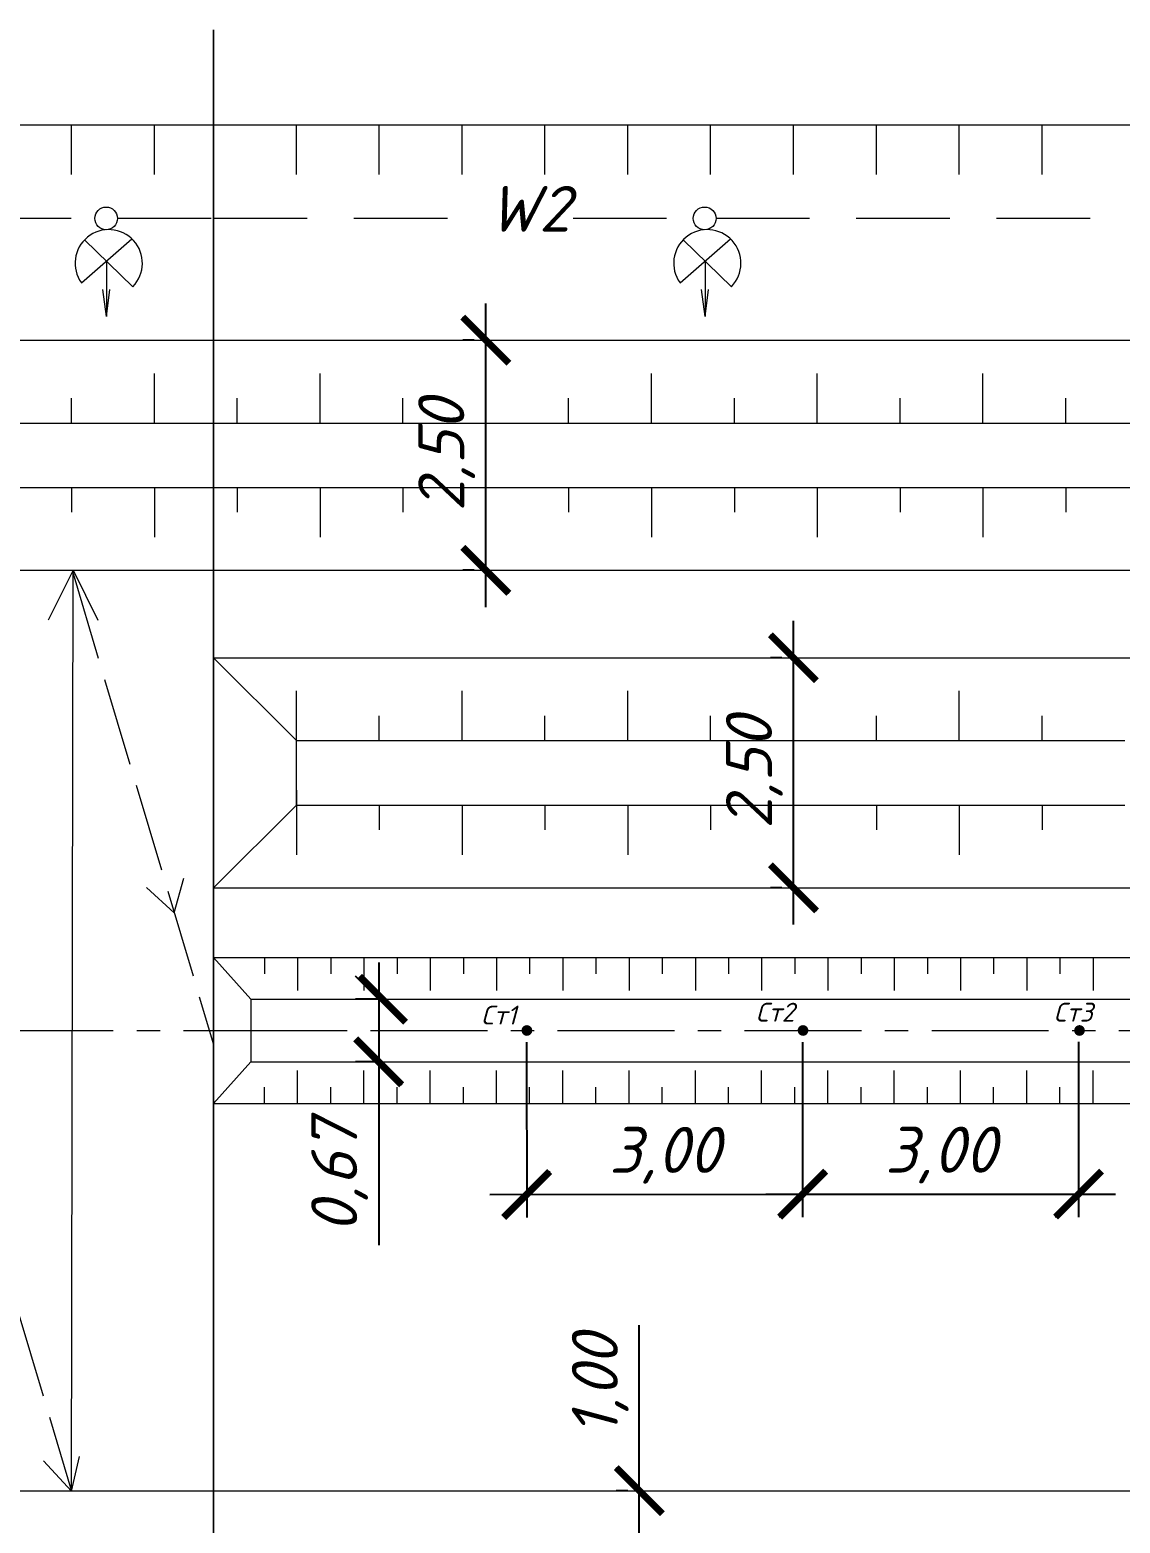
# Model space of a CAD drawing. Header units: millimetres. Extents: x 27137 to 30937, y -4667 to -569.
# Drawn here: x 29548.5 to 29607.7, y -2856.5 to -2775.4 of the extents above; entities that cross this region are included whole.
import ezdxf

# ---------------------------------------------------------------- set-up
doc = ezdxf.new("R2010")
doc.units = ezdxf.units.MM
doc.header["$LTSCALE"] = 0.4
for name, pattern in [('ACAD_ISO02W100', [15, 12, -3]), ('осевая', [50.8, 31.75, -6.35, 6.35, -6.35]), ('штриховаяX2', [38.1, 25.4, -12.7])]:
    doc.linetypes.add(name, pattern=pattern)
doc.layers.add('здания', color=7, linetype='Continuous', lineweight=40)
doc.styles.add('Isocpeur', font='isocpeui.ttf', dxfattribs={"height": 2.5})
doc.styles.get("Standard").update_dxf_attribs({"font": 'isocpeui.ttf', "height": 2.5})
doc.dimstyles.new('06', dxfattribs={"dimtxt": 2.5, "dimasz": 2.5, "dimexe": 1.25, "dimexo": 0.625, "dimtad": 1, "dimdec": 0, "dimlfac": 200, "dimtxsty": 'Standard', "dimblk": 'OBLIQUE', "dimcen": 2.5, "dimdle": 2, "dimadec": 0, "dimazin": 0, "dimtfac": 1, "dimtdec": 0, "dimtmove": 0, "dimatfit": 3, "dimldrblk": 'OBLIQUE', "dimfxl": 1, "dimarcsym": 0})

# ---------------------------------------------------------------- blocks, each defined once
blk = doc.blocks.new('_Oblique')
at = {"color": 0, "linetype": 'ByBlock', "lineweight": -2}
blk.add_line((-0.5, -0.5), (0.5, 0.5), dxfattribs=at)
blk = doc.blocks.new('*D516')
at = {"color": 0, "lineweight": -2, "transparency": 16777216}
for p, q in [((29573.225, -2806.728), (29573.225, -2790.228)), ((29572.6, -2792.228), (29571.975, -2792.228)), ((29572.6, -2804.728), (29571.975, -2804.728))]:
    blk.add_line(p, q, dxfattribs=at)
at = {"layer": 'Defpoints', "color": 0, "transparency": 16777216}
for p in [(29573.225, -2792.228), (29573.225, -2792.228), (29573.225, -2804.728)]:
    blk.add_point(p, dxfattribs=at)
at = {"color": 0, "lineweight": -2, "transparency": 16777216, "xscale": 2.5, "yscale": 2.5, "zscale": 2.5}
for p, rotation in [((29573.225, -2792.228), 90), ((29573.225, -2804.728), 270)]:
    blk.add_blockref('_Oblique', p, dxfattribs=dict(at, rotation=rotation))
at = {"color": 0, "lineweight": 15, "transparency": 16777216, "insert": (29571.1, -2798.478), "char_height": 2.5, "attachment_point": 5, "rotation": 90, "style": 'Isocpeur'}
blk.add_mtext('2,50', dxfattribs=at)
blk = doc.blocks.new('*D554')
at = {"color": 0, "lineweight": -2, "transparency": 16777216}
for p, q in [((29575.442, -2830.364), (29575.449, -2839.885)), ((29590.428, -2830.353), (29590.435, -2839.874)), ((29573.448, -2838.636), (29592.434, -2838.622))]:
    blk.add_line(p, q, dxfattribs=at)
at = {"layer": 'Defpoints', "color": 0, "transparency": 16777216}
for p in [(29575.442, -2829.739), (29590.428, -2829.728), (29590.434, -2838.624)]:
    blk.add_point(p, dxfattribs=at)
at = {"color": 0, "lineweight": -2, "transparency": 16777216, "xscale": 2.5, "yscale": 2.5, "zscale": 2.5}
for p, rotation in [((29575.448, -2838.635), 180.0424897581809), ((29590.434, -2838.624), 0.04248975818089688)]:
    blk.add_blockref('_Oblique', p, dxfattribs=dict(at, rotation=rotation))
at = {"color": 0, "lineweight": 15, "transparency": 16777216, "insert": (29582.938, -2834.421), "char_height": 2.5, "attachment_point": 5, "rotation": 0.04249, "style": 'Isocpeur'}
blk.add_mtext('\\P3,00', dxfattribs=at)
blk = doc.blocks.new('*D517')
at = {"color": 0, "lineweight": -2, "transparency": 16777216}
for p, q in [((29590.428, -2830.353), (29590.435, -2839.874)), ((29605.414, -2830.342), (29605.421, -2839.862)), ((29588.434, -2838.625), (29607.42, -2838.611))]:
    blk.add_line(p, q, dxfattribs=at)
at = {"layer": 'Defpoints', "color": 0, "transparency": 16777216}
for p in [(29590.428, -2829.728), (29605.413, -2829.717), (29605.42, -2838.612)]:
    blk.add_point(p, dxfattribs=at)
at = {"color": 0, "lineweight": -2, "transparency": 16777216, "xscale": 2.5, "yscale": 2.5, "zscale": 2.5}
for p, rotation in [((29590.434, -2838.624), 180.0424897581809), ((29605.42, -2838.612), 0.04248975818089688)]:
    blk.add_blockref('_Oblique', p, dxfattribs=dict(at, rotation=rotation))
at = {"color": 0, "lineweight": 15, "transparency": 16777216, "insert": (29597.924, -2834.41), "char_height": 2.5, "attachment_point": 5, "rotation": 0.04249, "style": 'Isocpeur'}
blk.add_mtext('\\P3,00', dxfattribs=at)
blk = doc.blocks.new('*D527')
at = {"color": 0, "lineweight": -2, "transparency": 16777216}
for p, q in [((29589.938, -2823.978), (29589.938, -2807.478)), ((29589.313, -2809.478), (29588.688, -2809.478)), ((29589.313, -2821.978), (29588.688, -2821.978))]:
    blk.add_line(p, q, dxfattribs=at)
at = {"layer": 'Defpoints', "color": 0, "transparency": 16777216}
for p in [(29589.938, -2809.478), (29589.938, -2809.478), (29589.938, -2821.978)]:
    blk.add_point(p, dxfattribs=at)
at = {"color": 0, "lineweight": -2, "transparency": 16777216, "xscale": 2.5, "yscale": 2.5, "zscale": 2.5}
for p, rotation in [((29589.938, -2809.478), 90), ((29589.938, -2821.978), 270)]:
    blk.add_blockref('_Oblique', p, dxfattribs=dict(at, rotation=rotation))
at = {"color": 0, "lineweight": 15, "transparency": 16777216, "insert": (29587.813, -2815.728), "char_height": 2.5, "attachment_point": 5, "rotation": 90, "style": 'Isocpeur'}
blk.add_mtext('2,50', dxfattribs=at)
blk = doc.blocks.new('*D570')
at = {"color": 0, "lineweight": -2, "transparency": 16777216}
for p, q in [((29581.565, -2854.728), (29581.565, -2845.743)), ((29580.94, -2854.728), (29580.315, -2854.728)), ((29581.565, -2861.728), (29581.565, -2854.728)), ((29580.94, -2859.728), (29580.315, -2859.728))]:
    blk.add_line(p, q, dxfattribs=at)
at = {"layer": 'Defpoints', "color": 0, "transparency": 16777216}
for p in [(29581.565, -2854.728), (29581.565, -2854.728), (29581.565, -2859.728)]:
    blk.add_point(p, dxfattribs=at)
at = {"color": 0, "lineweight": -2, "transparency": 16777216, "xscale": 2.5, "yscale": 2.5, "zscale": 2.5}
for p, rotation in [((29581.565, -2854.728), 90), ((29581.565, -2859.728), 270)]:
    blk.add_blockref('_Oblique', p, dxfattribs=dict(at, rotation=rotation))
at = {"color": 0, "lineweight": 15, "transparency": 16777216, "insert": (29579.44, -2848.985), "char_height": 2.5, "attachment_point": 5, "rotation": 90, "style": 'Isocpeur'}
blk.add_mtext('1,00', dxfattribs=at)
blk = doc.blocks.new('*D571')
at = {"color": 0, "lineweight": -2, "transparency": 16777216}
for p, q in [((29567.408, -2826.028), (29567.408, -2831.428)), ((29567.617, -2828.028), (29566.158, -2828.028)), ((29567.617, -2831.428), (29566.158, -2831.428)), ((29567.408, -2831.428), (29567.408, -2841.394))]:
    blk.add_line(p, q, dxfattribs=at)
at = {"layer": 'Defpoints', "color": 0, "transparency": 16777216}
for p in [(29568.242, -2828.028), (29567.408, -2831.428), (29568.242, -2831.428)]:
    blk.add_point(p, dxfattribs=at)
at = {"color": 0, "lineweight": -2, "transparency": 16777216, "xscale": 2.5, "yscale": 2.5, "zscale": 2.5}
for p, rotation in [((29567.408, -2828.028), 90), ((29567.408, -2831.428), 270)]:
    blk.add_blockref('_Oblique', p, dxfattribs=dict(at, rotation=rotation))
at = {"color": 0, "lineweight": 15, "transparency": 16777216, "insert": (29565.283, -2837.661), "char_height": 2.5, "attachment_point": 5, "rotation": 90, "style": 'Isocpeur'}
blk.add_mtext('0,67', dxfattribs=at)
blk = doc.blocks.new('_ArchTick')
at = {"color": 0, "linetype": 'ByBlock', "const_width": 0.15}
blk.add_lwpolyline([(-0.5, -0.5), (0.5, 0.5)], dxfattribs=at)

msp = doc.modelspace()

# ---------------------------------------------------------------- hatches: boundary and pattern name
at = {"lineweight": 15}
h = msp.add_hatch(color=256, dxfattribs=at)
h.dxf.hatch_style = 1
h.paths.add_polyline_path([(29575.7497, -2829.7279), (29575.458, -2829.7279), (29575.1664, -2829.7279, 1)])
h.paths.add_polyline_path([(29575.458, -2829.4363, 0.4142136), (29575.1664, -2829.7279), (29575.458, -2829.7279)])
h = msp.add_hatch(color=256, dxfattribs=at)
h.dxf.hatch_style = 1
h.paths.add_polyline_path([(29575.458, -2829.4363), (29575.458, -2829.7279), (29575.7497, -2829.7279, 0.4142136)])
h = msp.add_hatch(color=256, dxfattribs=at)
h.dxf.hatch_style = 1
h.paths.add_polyline_path([(29590.7468, -2829.7279), (29590.4552, -2829.7279), (29590.1635, -2829.7279, 1)])
h.paths.add_polyline_path([(29590.4552, -2829.4363, 0.4142136), (29590.1635, -2829.7279), (29590.4552, -2829.7279)])
h = msp.add_hatch(color=256, dxfattribs=at)
h.dxf.hatch_style = 1
h.paths.add_polyline_path([(29590.4552, -2829.4363), (29590.4552, -2829.7279), (29590.7468, -2829.7279, 0.4142136)])
h = msp.add_hatch(color=256, dxfattribs=at)
h.dxf.hatch_style = 1
h.paths.add_polyline_path([(29605.7641, -2829.7279), (29605.4724, -2829.7279), (29605.1807, -2829.7279, 1)])
h.paths.add_polyline_path([(29605.4724, -2829.4363, 0.4142136), (29605.1807, -2829.7279), (29605.4724, -2829.7279)])
h = msp.add_hatch(color=256, dxfattribs=at)
h.dxf.hatch_style = 1
h.paths.add_polyline_path([(29605.4724, -2829.4363), (29605.4724, -2829.7279), (29605.7641, -2829.7279, 0.4142136)])

# ---------------------------------------------------------------- linework, layer by layer
for p, q in [((29558.4382, -2778.0688), (29558.4382, -2775.3688)), ((29558.4382, -2778.0688), (29558.4382, -2775.3688)), ((29558.4382, -2865.3372), (29558.4382, -2779.8832)), ((29558.4382, -2865.3372), (29558.4382, -2779.8832)), ((29558.4382, -2865.3372), (29558.4382, -2779.8832)), ((29558.4382, -2865.3372), (29558.4382, -2779.8832)), ((29424.7253, -2780.5321), (29959.5769, -2780.5321)), ((29550.7253, -2783.2321), (29550.7253, -2780.5321)), ((29550.7253, -2783.2321), (29550.7253, -2780.5321)), ((29555.2253, -2783.2321), (29555.2253, -2780.5321)), ((29562.9382, -2783.2321), (29562.9382, -2780.5321)), ((29567.4382, -2783.2321), (29567.4382, -2780.5321)), ((29571.9382, -2783.2321), (29571.9382, -2780.5321)), ((29576.4382, -2783.2321), (29576.4382, -2780.5321)), ((29580.9382, -2783.2321), (29580.9382, -2780.5321)), ((29585.4382, -2783.2321), (29585.4382, -2780.5321)), ((29589.9382, -2783.2321), (29589.9382, -2780.5321)), ((29594.4382, -2783.2321), (29594.4382, -2780.5321)), ((29594.4382, -2783.2321), (29594.4382, -2780.5321)), ((29594.4382, -2783.2321), (29594.4382, -2780.5321)), ((29598.9382, -2783.2321), (29598.9382, -2780.5321)), ((29598.9382, -2783.2321), (29598.9382, -2780.5321)), ((29603.4382, -2783.2321), (29603.4382, -2780.5321)), ((29555.2253, -2796.7279), (29555.2253, -2794.0279)), ((29555.2253, -2796.7279), (29555.2253, -2794.0279)), ((29564.2253, -2796.7279), (29564.2253, -2794.0279)), ((29564.2253, -2796.7279), (29564.2253, -2794.0279)), ((29564.2253, -2796.7279), (29564.2253, -2794.0279)), ((29573.2253, -2796.7279), (29573.2253, -2794.0279)), ((29573.2253, -2796.7279), (29573.2253, -2794.0279)), ((29582.2253, -2796.7279), (29582.2253, -2794.0279)), ((29582.2253, -2796.7279), (29582.2253, -2794.0279)), ((29582.2253, -2796.7279), (29582.2253, -2794.0279)), ((29591.2253, -2796.7279), (29591.2253, -2794.0279)), ((29591.2253, -2796.7279), (29591.2253, -2794.0279)), ((29600.2253, -2796.7279), (29600.2253, -2794.0279)), ((29600.2253, -2796.7279), (29600.2253, -2794.0279)), ((29600.2253, -2796.7279), (29600.2253, -2794.0279)), ((29550.7253, -2796.7279), (29550.7253, -2795.3779)), ((29559.7253, -2796.7279), (29559.7253, -2795.3779)), ((29568.7253, -2796.7279), (29568.7253, -2795.3779)), ((29577.7253, -2796.7279), (29577.7253, -2795.3779)), ((29586.7253, -2796.7279), (29586.7253, -2795.3779)), ((29595.7253, -2796.7279), (29595.7253, -2795.3779)), ((29604.7253, -2796.7279), (29604.7253, -2795.3779)), ((29550.7253, -2800.2279), (29550.7253, -2801.5779)), ((29555.2253, -2800.2279), (29555.2253, -2802.9279)), ((29555.2253, -2800.2279), (29555.2253, -2802.9279)), ((29555.2253, -2800.2279), (29555.2253, -2802.9279)), ((29555.2253, -2800.2279), (29555.2253, -2802.9279)), ((29559.7253, -2800.2279), (29559.7253, -2801.5779)), ((29564.2253, -2800.2279), (29564.2253, -2802.9279)), ((29564.2253, -2800.2279), (29564.2253, -2802.9279)), ((29564.2253, -2800.2279), (29564.2253, -2802.9279)), ((29568.7253, -2800.2279), (29568.7253, -2801.5779)), ((29573.2253, -2800.2279), (29573.2253, -2802.9279)), ((29573.2253, -2800.2279), (29573.2253, -2802.9279)), ((29573.2253, -2800.2279), (29573.2253, -2802.9279)), ((29573.2253, -2800.2279), (29573.2253, -2802.9279)), ((29577.7253, -2800.2279), (29577.7253, -2801.5779)), ((29582.2253, -2800.2279), (29582.2253, -2802.9279)), ((29582.2253, -2800.2279), (29582.2253, -2802.9279)), ((29582.2253, -2800.2279), (29582.2253, -2802.9279)), ((29586.7253, -2800.2279), (29586.7253, -2801.5779)), ((29591.2253, -2800.2279), (29591.2253, -2802.9279)), ((29591.2253, -2800.2279), (29591.2253, -2802.9279)), ((29591.2253, -2800.2279), (29591.2253, -2802.9279)), ((29591.2253, -2800.2279), (29591.2253, -2802.9279)), ((29595.7253, -2800.2279), (29595.7253, -2801.5779)), ((29600.2253, -2800.2279), (29600.2253, -2802.9279)), ((29600.2253, -2800.2279), (29600.2253, -2802.9279)), ((29600.2253, -2800.2279), (29600.2253, -2802.9279)), ((29604.7253, -2800.2279), (29604.7253, -2801.5779)), ((29550.81, -2804.7279), (29549.46, -2807.4279)), ((29550.81, -2804.7279), (29552.16, -2807.4279)), ((29558.4382, -2809.4779), (29562.9382, -2813.9779)), ((29562.9382, -2813.9779), (29562.9382, -2811.2779)), ((29562.9382, -2813.9779), (29562.9382, -2811.2779)), ((29562.9382, -2813.9779), (29562.9382, -2811.2779)), ((29562.9382, -2813.9779), (29562.9382, -2811.2779)), ((29571.9382, -2813.9779), (29571.9382, -2811.2779)), ((29571.9382, -2813.9779), (29571.9382, -2811.2779)), ((29580.9382, -2813.9779), (29580.9382, -2811.2779)), ((29580.9382, -2813.9779), (29580.9382, -2811.2779)), ((29580.9382, -2813.9779), (29580.9382, -2811.2779)), ((29589.9382, -2813.9779), (29589.9382, -2811.2779)), ((29589.9382, -2813.9779), (29589.9382, -2811.2779)), ((29589.9382, -2813.9779), (29589.9382, -2811.2779)), ((29589.9382, -2813.9779), (29589.9382, -2811.2779)), ((29589.9382, -2813.9779), (29589.9382, -2811.2779)), ((29598.9382, -2813.9779), (29598.9382, -2811.2779)), ((29598.9382, -2813.9779), (29598.9382, -2811.2779)), ((29567.4382, -2813.9779), (29567.4382, -2812.6279)), ((29576.4382, -2813.9779), (29576.4382, -2812.6279)), ((29585.4382, -2813.9779), (29585.4382, -2812.6279)), ((29594.4382, -2813.9779), (29594.4382, -2812.6279)), ((29603.4382, -2813.9779), (29603.4382, -2812.6279)), ((29562.9382, -2816.6779), (29562.9382, -2819.3779)), ((29562.9382, -2817.4779), (29558.4382, -2821.9779)), ((29562.9382, -2817.4779), (29562.9382, -2820.1779)), ((29562.9382, -2817.4779), (29562.9382, -2820.1779)), ((29562.9382, -2817.4779), (29562.9382, -2820.1779)), ((29562.9382, -2817.4779), (29562.9382, -2820.1779)), ((29567.4382, -2817.4779), (29567.4382, -2818.8279)), ((29571.9382, -2817.4779), (29571.9382, -2820.1779)), ((29571.9382, -2817.4779), (29571.9382, -2820.1779)), ((29576.4382, -2817.4779), (29576.4382, -2818.8279)), ((29580.9382, -2817.4779), (29580.9382, -2820.1779)), ((29580.9382, -2817.4779), (29580.9382, -2820.1779)), ((29580.9382, -2817.4779), (29580.9382, -2820.1779)), ((29585.4382, -2817.4779), (29585.4382, -2818.8279)), ((29589.9382, -2817.4779), (29589.9382, -2820.1779)), ((29589.9382, -2817.4779), (29589.9382, -2820.1779)), ((29589.9382, -2817.4779), (29589.9382, -2820.1779)), ((29589.9382, -2817.4779), (29589.9382, -2820.1779)), ((29589.9382, -2817.4779), (29589.9382, -2820.1779)), ((29594.4382, -2817.4779), (29594.4382, -2818.8279)), ((29598.9382, -2817.4779), (29598.9382, -2820.1779)), ((29598.9382, -2817.4779), (29598.9382, -2820.1779)), ((29603.4382, -2817.4779), (29603.4382, -2818.8279)), ((29556.3061, -2823.3405), (29556.8223, -2821.4614)), ((29561.2079, -2825.7579), (29561.2079, -2826.6579)), ((29563.0079, -2825.7579), (29563.0079, -2827.5579)), ((29564.8079, -2825.7579), (29564.8079, -2826.6579)), ((29564.8079, -2825.7579), (29564.8079, -2826.6579)), ((29566.6079, -2825.7579), (29566.6079, -2827.5579)), ((29566.6079, -2825.7579), (29566.6079, -2827.5579)), ((29566.6079, -2825.7579), (29566.6079, -2827.5579)), ((29568.4079, -2825.7579), (29568.4079, -2826.6579)), ((29568.4079, -2825.7579), (29568.4079, -2826.6579)), ((29570.2079, -2825.7579), (29570.2079, -2827.5579)), ((29570.2079, -2825.7579), (29570.2079, -2827.5579)), ((29570.2079, -2825.7579), (29570.2079, -2827.5579)), ((29572.0079, -2825.7579), (29572.0079, -2826.6579)), ((29572.0079, -2825.7579), (29572.0079, -2826.6579)), ((29573.8079, -2825.7579), (29573.8079, -2827.5579)), ((29573.8079, -2825.7579), (29573.8079, -2827.5579)), ((29573.8079, -2825.7579), (29573.8079, -2827.5579)), ((29575.6079, -2825.7579), (29575.6079, -2826.6579)), ((29575.6079, -2825.7579), (29575.6079, -2826.6579)), ((29577.4079, -2825.7579), (29577.4079, -2827.5579)), ((29577.4079, -2825.7579), (29577.4079, -2827.5579)), ((29577.4079, -2825.7579), (29577.4079, -2827.5579)), ((29579.2079, -2825.7579), (29579.2079, -2826.6579)), ((29579.2079, -2825.7579), (29579.2079, -2826.6579)), ((29581.0079, -2825.7579), (29581.0079, -2827.5579)), ((29581.0079, -2825.7579), (29581.0079, -2827.5579)), ((29581.0079, -2825.7579), (29581.0079, -2827.5579)), ((29582.8079, -2825.7579), (29582.8079, -2826.6579)), ((29582.8079, -2825.7579), (29582.8079, -2826.6579)), ((29584.6079, -2825.7579), (29584.6079, -2827.5579)), ((29584.6079, -2825.7579), (29584.6079, -2827.5579)), ((29584.6079, -2825.7579), (29584.6079, -2827.5579)), ((29586.4079, -2825.7579), (29586.4079, -2826.6579)), ((29586.4079, -2825.7579), (29586.4079, -2826.6579)), ((29588.2079, -2825.7579), (29588.2079, -2827.5579)), ((29588.2079, -2825.7579), (29588.2079, -2827.5579)), ((29588.2079, -2825.7579), (29588.2079, -2827.5579)), ((29590.0079, -2825.7579), (29590.0079, -2826.6579)), ((29590.0079, -2825.7579), (29590.0079, -2826.6579)), ((29591.8079, -2825.7579), (29591.8079, -2827.5579)), ((29591.8079, -2825.7579), (29591.8079, -2827.5579)), ((29591.8079, -2825.7579), (29591.8079, -2827.5579)), ((29593.6079, -2825.7579), (29593.6079, -2826.6579)), ((29593.6079, -2825.7579), (29593.6079, -2826.6579)), ((29595.4079, -2825.7579), (29595.4079, -2827.5579)), ((29595.4079, -2825.7579), (29595.4079, -2827.5579)), ((29595.4079, -2825.7579), (29595.4079, -2827.5579)), ((29597.2079, -2825.7579), (29597.2079, -2826.6579)), ((29597.2079, -2825.7579), (29597.2079, -2826.6579)), ((29599.0079, -2825.7579), (29599.0079, -2827.5579)), ((29599.0079, -2825.7579), (29599.0079, -2827.5579)), ((29599.0079, -2825.7579), (29599.0079, -2827.5579)), ((29600.8079, -2825.7579), (29600.8079, -2826.6579)), ((29600.8079, -2825.7579), (29600.8079, -2826.6579)), ((29602.6079, -2825.7579), (29602.6079, -2827.5579)), ((29602.6079, -2825.7579), (29602.6079, -2827.5579)), ((29602.6079, -2825.7579), (29602.6079, -2827.5579)), ((29604.4079, -2825.7579), (29604.4079, -2826.6579)), ((29604.4079, -2825.7579), (29604.4079, -2826.6579)), ((29606.2079, -2825.7579), (29606.2079, -2827.5579)), ((29606.2079, -2825.7579), (29606.2079, -2827.5579)), ((29606.2079, -2825.7579), (29606.2079, -2827.5579)), ((29563.0079, -2833.6979), (29563.0079, -2831.8979)), ((29566.6079, -2833.6979), (29566.6079, -2831.8979)), ((29566.6079, -2833.6979), (29566.6079, -2831.8979)), ((29566.6079, -2833.6979), (29566.6079, -2831.8979)), ((29570.2079, -2833.6979), (29570.2079, -2831.8979)), ((29570.2079, -2833.6979), (29570.2079, -2831.8979)), ((29570.2079, -2833.6979), (29570.2079, -2831.8979)), ((29573.8079, -2833.6979), (29573.8079, -2831.8979)), ((29573.8079, -2833.6979), (29573.8079, -2831.8979)), ((29573.8079, -2833.6979), (29573.8079, -2831.8979)), ((29577.4079, -2833.6979), (29577.4079, -2831.8979)), ((29577.4079, -2833.6979), (29577.4079, -2831.8979)), ((29577.4079, -2833.6979), (29577.4079, -2831.8979)), ((29581.0079, -2833.6979), (29581.0079, -2831.8979)), ((29581.0079, -2833.6979), (29581.0079, -2831.8979)), ((29581.0079, -2833.6979), (29581.0079, -2831.8979)), ((29584.6079, -2833.6979), (29584.6079, -2831.8979)), ((29584.6079, -2833.6979), (29584.6079, -2831.8979)), ((29584.6079, -2833.6979), (29584.6079, -2831.8979)), ((29588.2079, -2833.6979), (29588.2079, -2831.8979)), ((29588.2079, -2833.6979), (29588.2079, -2831.8979)), ((29588.2079, -2833.6979), (29588.2079, -2831.8979)), ((29591.8079, -2833.6979), (29591.8079, -2831.8979)), ((29591.8079, -2833.6979), (29591.8079, -2831.8979)), ((29591.8079, -2833.6979), (29591.8079, -2831.8979)), ((29595.4079, -2833.6979), (29595.4079, -2831.8979)), ((29595.4079, -2833.6979), (29595.4079, -2831.8979)), ((29595.4079, -2833.6979), (29595.4079, -2831.8979)), ((29599.0079, -2833.6979), (29599.0079, -2831.8979)), ((29599.0079, -2833.6979), (29599.0079, -2831.8979)), ((29599.0079, -2833.6979), (29599.0079, -2831.8979)), ((29602.6079, -2833.6979), (29602.6079, -2831.8979)), ((29602.6079, -2833.6979), (29602.6079, -2831.8979)), ((29602.6079, -2833.6979), (29602.6079, -2831.8979)), ((29606.2079, -2833.6979), (29606.2079, -2831.8979)), ((29606.2079, -2833.6979), (29606.2079, -2831.8979)), ((29606.2079, -2833.6979), (29606.2079, -2831.8979)), ((29561.2079, -2833.6979), (29561.2079, -2832.7979)), ((29564.8079, -2833.6979), (29564.8079, -2832.7979)), ((29564.8079, -2833.6979), (29564.8079, -2832.7979)), ((29568.4079, -2833.6979), (29568.4079, -2832.7979)), ((29568.4079, -2833.6979), (29568.4079, -2832.7979)), ((29572.0079, -2833.6979), (29572.0079, -2832.7979)), ((29572.0079, -2833.6979), (29572.0079, -2832.7979)), ((29575.6079, -2833.6979), (29575.6079, -2832.7979)), ((29575.6079, -2833.6979), (29575.6079, -2832.7979)), ((29579.2079, -2833.6979), (29579.2079, -2832.7979)), ((29579.2079, -2833.6979), (29579.2079, -2832.7979)), ((29582.8079, -2833.6979), (29582.8079, -2832.7979)), ((29582.8079, -2833.6979), (29582.8079, -2832.7979)), ((29586.4079, -2833.6979), (29586.4079, -2832.7979)), ((29586.4079, -2833.6979), (29586.4079, -2832.7979)), ((29590.0079, -2833.6979), (29590.0079, -2832.7979)), ((29590.0079, -2833.6979), (29590.0079, -2832.7979)), ((29593.6079, -2833.6979), (29593.6079, -2832.7979)), ((29593.6079, -2833.6979), (29593.6079, -2832.7979)), ((29597.2079, -2833.6979), (29597.2079, -2832.7979)), ((29597.2079, -2833.6979), (29597.2079, -2832.7979)), ((29600.8079, -2833.6979), (29600.8079, -2832.7979)), ((29600.8079, -2833.6979), (29600.8079, -2832.7979)), ((29604.4079, -2833.6979), (29604.4079, -2832.7979)), ((29604.4079, -2833.6979), (29604.4079, -2832.7979)), ((29550.7252, -2854.7533), (29551.166, -2852.8742)), ((29558.4382, -2854.6057), (29558.4382, -2865.3372))]:
    msp.add_line(p, q, dxfattribs=at)
at = {"lineweight": 15, "ltscale": 0.5}
for p, q in [((29558.4382, -2775.3688), (29558.4382, -2880.4558)), ((29558.4382, -2780.4504), (29558.4382, -2775.4504)), ((29551.2641, -2789.1148), (29553.9982, -2786.716)), ((29554.0556, -2789.3224), (29551.4383, -2786.7724)), ((29583.7755, -2789.1148), (29586.5096, -2786.716)), ((29586.5669, -2789.3223), (29583.9496, -2786.7724)), ((29552.6208, -2787.9245), (29552.6208, -2790.9355)), ((29585.1322, -2787.9245), (29585.1322, -2790.9355)), ((29552.6208, -2790.9355), (29552.4267, -2789.4656)), ((29552.6208, -2790.9355), (29552.8123, -2789.4692)), ((29585.1322, -2790.9355), (29584.938, -2789.4656)), ((29585.1322, -2790.9355), (29585.3236, -2789.4692)), ((29456.1306, -2792.2279), (29825.864, -2792.2279)), ((29429.2253, -2796.7279), (29825.864, -2796.7279)), ((29429.2253, -2800.2279), (29825.864, -2800.2279)), ((29424.7253, -2804.7279), (29575.0798, -2804.7279)), ((29550.7253, -2854.7279), (29550.81, -2804.7279)), ((29558.4382, -2804.7279), (29558.4382, -2809.4779)), ((29575.0798, -2804.7279), (29825.864, -2804.7279)), ((29558.4382, -2809.4779), (29570.9812, -2809.4779)), ((29558.4382, -2821.9779), (29558.4382, -2809.4779)), ((29558.4382, -2809.4779), (29589.8435, -2809.4779)), ((29589.8435, -2809.4779), (29612.4382, -2809.4779)), ((29562.9382, -2817.4779), (29562.9382, -2813.9779)), ((29562.9382, -2813.9779), (29607.9382, -2813.9779)), ((29562.9382, -2817.4779), (29607.9382, -2817.4779)), ((29558.4382, -2821.9779), (29566.0229, -2821.9779)), ((29558.4382, -2821.9779), (29612.4382, -2821.9779)), ((29558.4382, -2828.0279), (29558.4382, -2825.7579)), ((29558.4382, -2825.7579), (29612.4668, -2825.7579)), ((29560.4713, -2828.0279), (29558.4382, -2825.7579)), ((29558.4382, -2829.7279), (29558.4382, -2828.0279)), ((29560.4713, -2828.0279), (29610.4504, -2828.0279)), ((29560.4713, -2828.0279), (29560.4713, -2831.4279)), ((29558.4382, -2829.7279), (29558.4382, -2831.4279)), ((29560.4713, -2829.7279), (29561.9713, -2829.7279)), ((29560.4713, -2829.7279), (29565.4713, -2829.7279)), ((29558.4382, -2831.4279), (29558.4382, -2833.6979)), ((29560.4713, -2831.4279), (29558.4382, -2833.6979)), ((29560.4713, -2831.4279), (29610.4504, -2831.4279)), ((29558.4382, -2833.6979), (29612.4835, -2833.6979)), ((29424.7253, -2854.7279), (29959.5769, -2854.7279))]:
    msp.add_line(p, q, dxfattribs=at)
at = {"linetype": 'штриховаяX2', "lineweight": 15, "ltscale": 0.5}
for p, q in [((29522.763, -2785.5998), (29551.9898, -2785.5998)), ((29553.223, -2785.5998), (29558.4382, -2785.5998)), ((29558.4382, -2785.5998), (29571.9607, -2785.5998)), ((29577.9628, -2785.5998), (29584.4962, -2785.5998)), ((29585.7294, -2785.5998), (29635.0669, -2785.5998))]:
    msp.add_line(p, q, dxfattribs=at)
at = {"linetype": 'ACAD_ISO02W100', "lineweight": 15}
for p, q in [((29535.81, -2804.7279), (29550.7252, -2854.7533)), ((29550.8097, -2804.9058), (29558.4382, -2830.4916)), ((29556.3061, -2823.3405), (29554.7909, -2821.9631)), ((29550.7252, -2854.7533), (29549.2101, -2853.1138))]:
    msp.add_line(p, q, dxfattribs=at)
at = {"linetype": 'осевая', "lineweight": 15, "ltscale": 0.5}
msp.add_line((29424.7253, -2829.7279), (29825.864, -2829.7279), dxfattribs=at)
at = {"lineweight": 15, "ltscale": 0.5}
for centre in [(29552.6064, -2785.6091), (29585.1128, -2785.6091)]:
    msp.add_circle(centre, 0.6167, dxfattribs=at)
for centre in [(29552.747, -2788.0474), (29585.2583, -2788.0474)]:
    msp.add_arc(centre, 1.8271, 315.74633, 215.748105, dxfattribs=at)

# ---------------------------------------------------------------- block references
at = {"layer": 'здания', "color": 7, "lineweight": 20, "xscale": 2.5, "yscale": 2.5, "zscale": 2.5}
for p, rotation in [((29573.2253, -2792.2279), 270), ((29573.2253, -2804.7279), 270), ((29589.9382, -2809.4779), 270), ((29589.9382, -2821.9779), 270), ((29567.6173, -2828.0279), 270), ((29567.4078, -2831.4279), 270), ((29575.4483, -2838.6346), 180), ((29590.4341, -2838.6235), 180), ((29605.4199, -2838.6124), 180), ((29581.565, -2854.7279), 270)]:
    msp.add_blockref('_ArchTick', p, dxfattribs=dict(at, rotation=rotation))

# ---------------------------------------------------------------- texts
at = {"linetype": 'штриховаяX2', "lineweight": 15, "insert": (29573.3448, -2783.8469), "char_height": 2.48181, "attachment_point": 1, "style": 'Isocpeur'}
msp.add_mtext_dynamic_manual_height_columns('W2', width=3.719358, gutter_width=12.5, heights=[0], dxfattribs=at)
at = {"linetype": 'ACAD_ISO02W100', "lineweight": 15, "char_height": 1.02403, "attachment_point": 1, "style": 'Isocpeur'}
for s, insert in [('Ст1', (29572.9747, -2828.3769)), ('Ст2', (29587.8936, -2828.2213)), ('Ст3', (29604.0763, -2828.2213))]:
    msp.add_mtext_dynamic_manual_height_columns(s, width=8.608704, gutter_width=12.5, heights=[0], dxfattribs=dict(at, insert=insert))

# ---------------------------------------------------------------- dimensions: what is measured, and where the dimension line sits
at = {"lineweight": 15}
for p1, p2, distance, text, picture, middle in [((29573.2253, -2804.7279), (29573.2253, -2792.2279), 0, '2,50', '*D516', (29571.1003, -2798.4779)), ((29589.9382, -2821.9779), (29589.9382, -2809.4779), 0, '2,50', '*D527', (29587.8132, -2815.7279)), ((29568.2423, -2828.0279), (29568.2423, -2831.4279), -0.8345, '0,67', '*D571', (29565.2828, -2837.6609)), ((29575.4417, -2829.739), (29590.4275, -2829.7279), -8.8956, '\\P3,00', '*D554', (29582.9381, -2834.4207)), ((29590.4275, -2829.7279), (29605.4133, -2829.7168), -8.8956, '\\P3,00', '*D517', (29597.9239, -2834.4096)), ((29581.565, -2859.7279), (29581.565, -2854.7279), 0, '1,00', '*D570', (29579.44, -2848.9855))]:
    dim = msp.add_aligned_dim(p1=p1, p2=p2, distance=distance, text=text, dimstyle='06', override={"dimtxsty": 'Isocpeur'}, dxfattribs=at)
    dim.commit()
    dim.dimension.update_dxf_attribs({"geometry": picture, "text_midpoint": middle})

doc.saveas('drawing.dxf')
